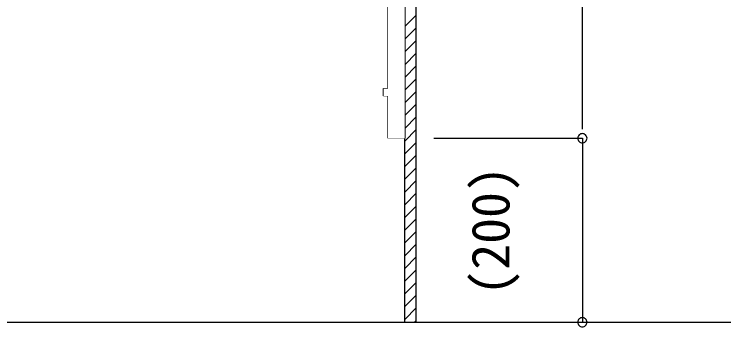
# Model space of a CAD drawing. Units: millimetres, scale not verified. Extents: x -4205 to 4205, y -2975 to 2975.
# Drawn here: x 228 to 1001, y -1961 to -1621 of the extents above; entities that cross this region are included whole.
import ezdxf
from ezdxf.enums import TextEntityAlignment as Align

# ---------------------------------------------------------------- set-up
doc = ezdxf.new("R2010")
doc.units = ezdxf.units.MM
doc.header["$LTSCALE"] = 20
for name, color, linetype in [('0-0', 7, 'Continuous'), ('0-4', 3, 'Continuous'), ('0-5', 7, 'Continuous')]:
    doc.layers.add(name, color=color, linetype=linetype)
doc.styles.add('ＭＳ ゴシック', font='')
doc.styles.get('ＭＳ ゴシック').set_extended_font_data('MS Gothic')

msp = doc.modelspace()

# ---------------------------------------------------------------- linework, layer by layer
at = {"layer": '0-0'}
for p, q in [((653.37, -1955.6), (653.37, 444.4)), ((665.87, -1955.6), (665.87, 444.4)), ((653.37, -1634.14), (665.87, -1621.64)), ((653.37, -1647.98), (665.87, -1635.48)), ((653.37, -1661.83), (665.87, -1649.33)), ((653.37, -1675.67), (665.87, -1663.17)), ((653.37, -1689.52), (665.87, -1677.02)), ((653.37, -1703.36), (665.87, -1690.86)), ((653.37, -1717.21), (665.87, -1704.71)), ((653.37, -1731.05), (665.87, -1718.55)), ((653.37, -1744.9), (665.87, -1732.4)), ((653.37, -1758.74), (665.87, -1746.24)), ((653.37, -1772.59), (665.87, -1760.09)), ((653.37, -1786.43), (665.87, -1773.93)), ((653.37, -1800.27), (665.87, -1787.77)), ((653.37, -1814.12), (665.87, -1801.62)), ((653.37, -1827.96), (665.87, -1815.46)), ((653.37, -1841.81), (665.87, -1829.31)), ((653.37, -1855.65), (665.87, -1843.15)), ((653.37, -1869.5), (665.87, -1857)), ((653.37, -1883.34), (665.87, -1870.84)), ((653.37, -1897.19), (665.87, -1884.69)), ((653.37, -1911.03), (665.87, -1898.53)), ((653.37, -1924.88), (665.87, -1912.38)), ((653.37, -1938.72), (665.87, -1926.22)), ((653.37, -1952.56), (665.87, -1940.06)), ((664.18, -1955.6), (665.87, -1953.91)), ((-3867.25, -1955.6), (2079.39, -1955.6))]:
    msp.add_line(p, q, dxfattribs=at)
for points in [[(635.37, 244.4), (636.37, 244.4), (636.37, -1755.6), (635.37, -1755.6)], [(636.37, 244.4), (652.37, 244.4), (652.37, -1755.6), (636.37, -1755.6)], [(652.37, 244.4), (653.37, 244.4), (653.37, -1755.6), (652.37, -1755.6)], [(630.37, -1701.6), (635.37, -1701.6), (635.37, -1709.6), (630.37, -1709.6)]]:
    msp.add_lwpolyline(points, close=True, dxfattribs=at)
at = {"layer": '0-4'}
for p, q in [((846.92, -1735.6), (846.92, 224.4)), ((846.92, -1735.6), (846.92, -1715.6)), ((685.12, -1755.6), (846.92, -1755.6)), ((685.12, -1755.6), (846.92, -1755.6)), ((846.92, -1755.6), (846.92, -1955.6)), ((734.78, -1955.6), (846.92, -1955.6))]:
    msp.add_line(p, q, dxfattribs=at)
at = {"layer": '0-5', "color": 3}
msp.add_line((846.92, -1745.6), (846.92, -1735.6), dxfattribs=at)
msp.add_line((846.92, -1745.6), (846.92, -1735.6), dxfattribs=at)
at = {"layer": '0-5'}
for points in [[(846.92, -1750.6), (845.94, -1750.69), (845, -1750.98), (844.14, -1751.44), (843.38, -1752.06), (842.76, -1752.82), (842.3, -1753.68), (842.01, -1754.62), (841.92, -1755.6), (842.01, -1756.57), (842.3, -1757.51), (842.76, -1758.37), (843.38, -1759.13), (844.14, -1759.75), (845, -1760.22), (845.94, -1760.5), (846.92, -1760.6), (847.89, -1760.5), (848.83, -1760.22), (849.69, -1759.75), (850.45, -1759.13), (851.07, -1758.37), (851.54, -1757.51), (851.82, -1756.57), (851.92, -1755.6), (851.82, -1754.62), (851.54, -1753.68), (851.07, -1752.82), (850.45, -1752.06), (849.69, -1751.44), (848.83, -1750.98), (847.89, -1750.69)], [(846.92, -1750.6), (845.94, -1750.69), (845, -1750.98), (844.14, -1751.44), (843.38, -1752.06), (842.76, -1752.82), (842.3, -1753.68), (842.01, -1754.62), (841.92, -1755.6), (842.01, -1756.57), (842.3, -1757.51), (842.76, -1758.37), (843.38, -1759.13), (844.14, -1759.75), (845, -1760.22), (845.94, -1760.5), (846.92, -1760.6), (847.89, -1760.5), (848.83, -1760.22), (849.69, -1759.75), (850.45, -1759.13), (851.07, -1758.37), (851.54, -1757.51), (851.82, -1756.57), (851.92, -1755.6), (851.82, -1754.62), (851.54, -1753.68), (851.07, -1752.82), (850.45, -1752.06), (849.69, -1751.44), (848.83, -1750.98), (847.89, -1750.69)], [(846.92, -1960.6), (847.89, -1960.5), (848.83, -1960.22), (849.69, -1959.75), (850.45, -1959.13), (851.07, -1958.37), (851.54, -1957.51), (851.82, -1956.57), (851.92, -1955.6), (851.82, -1954.62), (851.54, -1953.68), (851.07, -1952.82), (850.45, -1952.06), (849.69, -1951.44), (848.83, -1950.98), (847.89, -1950.69), (846.92, -1950.6), (845.94, -1950.69), (845, -1950.98), (844.14, -1951.44), (843.38, -1952.06), (842.76, -1952.82), (842.3, -1953.68), (842.01, -1954.62), (841.92, -1955.6), (842.01, -1956.57), (842.3, -1957.51), (842.76, -1958.37), (843.38, -1959.13), (844.14, -1959.75), (845, -1960.22), (845.94, -1960.5)]]:
    msp.add_lwpolyline(points, close=True, dxfattribs=at)

# ---------------------------------------------------------------- texts
at = {"layer": '0-4', "color": 7, "style": 'ＭＳ ゴシック'}
msp.add_text('(200)', height=41.38, rotation=90, dxfattribs=at).set_placement((779.92, -1926.72), align=Align.BOTTOM_LEFT)

# ---------------------------------------------------------------- next in the draw order: wipeouts: each hides what was drawn before it
msp.add_wipeout([(635.37, -1755.6), (636.37, 244.4), (636.37, -1755.6), (636.37, -1755.6)])

# ---------------------------------------------------------------- next in the draw order: wipeouts: each hides what was drawn before it
msp.add_wipeout([(635.37, 244.4), (636.37, 244.4), (635.37, -1755.6), (635.37, -1755.6)])

# ---------------------------------------------------------------- next in the draw order: wipeouts: each hides what was drawn before it
msp.add_wipeout([(636.37, -1755.6), (652.37, 244.4), (652.37, -1755.6), (652.37, -1755.6)])

# ---------------------------------------------------------------- next in the draw order: wipeouts: each hides what was drawn before it
msp.add_wipeout([(636.37, 244.4), (652.37, 244.4), (636.37, -1755.6), (636.37, -1755.6)])

# ---------------------------------------------------------------- next in the draw order: wipeouts: each hides what was drawn before it
for points in [[(652.37, -1755.6), (653.37, 244.4), (653.37, -1755.6), (653.37, -1755.6)], [(630.37, -1709.6), (635.37, -1701.6), (635.37, -1709.6), (635.37, -1709.6)]]:
    msp.add_wipeout(points)

# ---------------------------------------------------------------- next in the draw order: wipeouts: each hides what was drawn before it
for points in [[(652.37, 244.4), (653.37, 244.4), (652.37, -1755.6), (652.37, -1755.6)], [(630.37, -1701.6), (635.37, -1701.6), (630.37, -1709.6), (630.37, -1709.6)]]:
    msp.add_wipeout(points)

# ---------------------------------------------------------------- next in the draw order: linework, layer by layer
at = {"layer": '0-0'}
msp.add_solid([(630.37, -1701.6), (635.37, -1701.6), (635.37, -1701.6)], dxfattribs=at)

doc.saveas('drawing.dxf')
